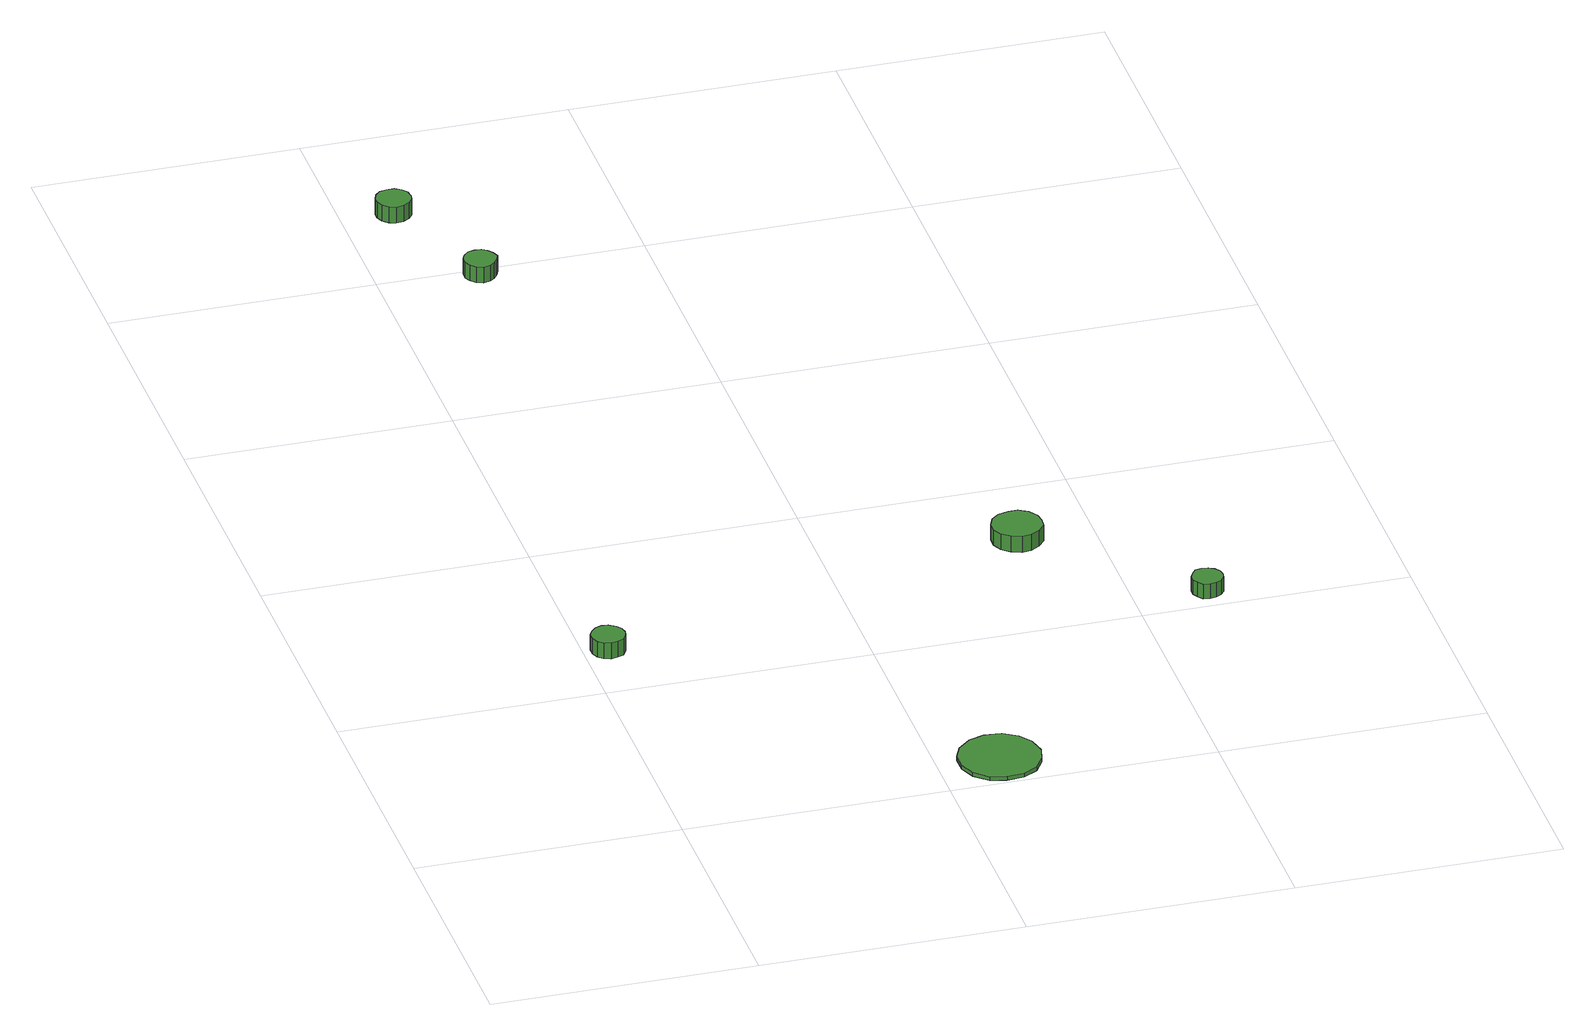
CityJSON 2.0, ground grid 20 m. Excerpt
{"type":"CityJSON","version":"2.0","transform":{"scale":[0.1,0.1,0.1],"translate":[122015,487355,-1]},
"CityObjects":{
"tree1":{"type":"SolitaryVegetationObject","attributes":{"function":"something"},"geometry":[{"type":"MultiSurface","lod":"1","boundaries":[[[0,1,2,3,4,5,6,7,8,9,10,11,12,13,14]],[[15,16,17,18,19,20,21,22,23,24,25,26,27,28,29]],[[0,29,28,1]],[[1,28,27,2]],[[2,27,26,3]],[[3,26,25,4]],[[4,25,24,5]],[[5,24,23,6]],[[6,23,22,7]],[[7,22,21,8]],[[8,21,20,9]],[[9,20,19,10]],[[10,19,18,11]],[[11,18,17,12]],[[12,17,16,13]],[[13,16,15,14]],[[14,15,29,0]]]}]},
"tree2":{"type":"SolitaryVegetationObject","attributes":{"function":"something"},"geometry":[{"type":"MultiSurface","lod":"1","boundaries":[[[30,31,32,33,34,35,36,37,38,39,40,41,42,43,44]],[[45,46,47,48,49,50,51,52,53,54,55,56,57,58,59]],[[30,59,58,31]],[[31,58,57,32]],[[32,57,56,33]],[[33,56,55,34]],[[34,55,54,35]],[[35,54,53,36]],[[36,53,52,37]],[[37,52,51,38]],[[38,51,50,39]],[[39,50,49,40]],[[40,49,48,41]],[[41,48,47,42]],[[42,47,46,43]],[[43,46,45,44]],[[44,45,59,30]]]}]},
"tree3":{"type":"SolitaryVegetationObject","attributes":{"function":"something"},"geometry":[{"type":"MultiSurface","lod":"1","boundaries":[[[60,61,62,63,64,65,66,67,68,69,70,71,72,73,74]],[[75,76,77,78,79,80,81,82,83,84,85,86,87,88,89]],[[60,89,88,61]],[[61,88,87,62]],[[62,87,86,63]],[[63,86,85,64]],[[64,85,84,65]],[[65,84,83,66]],[[66,83,82,67]],[[67,82,81,68]],[[68,81,80,69]],[[69,80,79,70]],[[70,79,78,71]],[[71,78,77,72]],[[72,77,76,73]],[[73,76,75,74]],[[74,75,89,60]]]}]},
"tree4":{"type":"SolitaryVegetationObject","attributes":{"function":"something"},"geometry":[{"type":"MultiSurface","lod":"1","boundaries":[[[90,91,92,93,94,95,96,97,98,99,100,101,102,103,104]],[[105,106,107,108,109,110,111,112,113,114,115,116,117,118,119]],[[90,119,118,91]],[[91,118,117,92]],[[92,117,116,93]],[[93,116,115,94]],[[94,115,114,95]],[[95,114,113,96]],[[96,113,112,97]],[[97,112,111,98]],[[98,111,110,99]],[[99,110,109,100]],[[100,109,108,101]],[[101,108,107,102]],[[102,107,106,103]],[[103,106,105,104]],[[104,105,119,90]]]}]},
"tree5":{"type":"SolitaryVegetationObject","attributes":{"function":"something"},"geometry":[{"type":"MultiSurface","lod":"1","boundaries":[[[120,121,122,123,124,125,126,127,128,129,130,131,132,133,134]],[[135,136,137,138,139,140,141,142,143,144,145,146,147,148,149]],[[120,149,148,121]],[[121,148,147,122]],[[122,147,146,123]],[[123,146,145,124]],[[124,145,144,125]],[[125,144,143,126]],[[126,143,142,127]],[[127,142,141,128]],[[128,141,140,129]],[[129,140,139,130]],[[130,139,138,131]],[[131,138,137,132]],[[132,137,136,133]],[[133,136,135,134]],[[134,135,149,120]]]}]},
"tree6":{"type":"SolitaryVegetationObject","attributes":{"function":"something"},"geometry":[{"type":"MultiSurface","lod":"1","boundaries":[[[150,151,152,153,154,155,156,157,158,159,160,161,162,163,164]],[[165,166,167,168,169,170,171,172,173,174,175,176,177,178,179]],[[150,179,178,151]],[[151,178,177,152]],[[152,177,176,153]],[[153,176,175,154]],[[154,175,174,155]],[[155,174,173,156]],[[156,173,172,157]],[[157,172,171,158]],[[158,171,170,159]],[[159,170,169,160]],[[160,169,168,161]],[[161,168,167,162]],[[162,167,166,163]],[[163,166,165,164]],[[164,165,179,150]]]}]}
},
"vertices":[
[27,244,31],[26,249,31],[23,253,31],[18,256,31],[13,257,31],[8,255,31],[4,251,31],[2,247,31],[2,241,31],[4,236,31],[8,233,31],[13,231,31],[18,232,31],[23,234,31],[26,239,31],[26,239,18],[23,234,18],[18,232,18],[13,231,18],[8,233,18],[4,236,18],[2,241,18],[2,247,18],[4,251,18],[8,255,18],[13,257,18],[18,256,18],[23,253,18],[26,249,18],[27,244,18],
[277,33,12],[274,46,12],[267,56,12],[256,63,12],[243,64,12],[231,60,12],[221,51,12],[216,40,12],[216,27,12],[221,15,12],[231,6,12],[243,3,12],[256,4,12],[267,10,12],[274,21,12],[274,21,9],[267,10,9],[256,4,9],[243,3,9],[231,6,9],[221,15,9],[216,27,9],[216,40,9],[221,51,9],[231,60,9],[243,64,9],[256,63,9],[267,56,9],[274,46,9],[277,33,9],
[52,891,23],[51,897,23],[48,901,23],[43,904,23],[37,904,23],[32,903,23],[28,899,23],[26,894,23],[26,889,23],[28,884,23],[32,880,23],[37,878,23],[43,879,23],[48,882,23],[51,886,23],[51,886,10],[48,882,10],[43,879,10],[37,878,10],[32,880,10],[28,884,10],[26,889,10],[26,894,10],[28,899,10],[32,903,10],[37,904,10],[43,904,10],[48,901,10],[51,897,10],[52,891,10],
[88,791,24],[86,796,24],[83,800,24],[79,803,24],[74,803,24],[69,802,24],[65,798,24],[63,794,24],[63,788,24],[65,784,24],[69,780,24],[74,778,24],[79,779,24],[83,782,24],[86,786,24],[86,786,11],[83,782,11],[79,779,11],[74,778,11],[69,780,11],[65,784,11],[63,788,11],[63,794,11],[65,798,11],[69,802,11],[74,803,11],[79,803,11],[83,800,11],[86,796,11],[88,791,11],
[360,322,26],[359,329,26],[354,336,26],[347,340,26],[340,340,26],[332,338,26],[326,333,26],[323,326,26],[323,318,26],[326,311,26],[332,306,26],[340,303,26],[347,304,26],[354,308,26],[359,314,26],[359,314,13],[354,308,13],[347,304,13],[340,303,13],[332,306,13],[326,311,13],[323,318,13],[323,326,13],[326,333,13],[332,338,13],[340,340,13],[347,340,13],[354,336,13],[359,329,13],[360,322,13],
[465,217,24],[464,221,24],[461,225,24],[457,227,24],[452,228,24],[447,227,24],[444,223,24],[442,219,24],[442,214,24],[444,210,24],[447,206,24],[452,205,24],[457,206,24],[461,208,24],[464,212,24],[464,212,12],[461,208,12],[457,206,12],[452,205,12],[447,206,12],[444,210,12],[442,214,12],[442,219,12],[444,223,12],[447,227,12],[452,228,12],[457,227,12],[461,225,12],[464,221,12],[465,217,12]
]}
